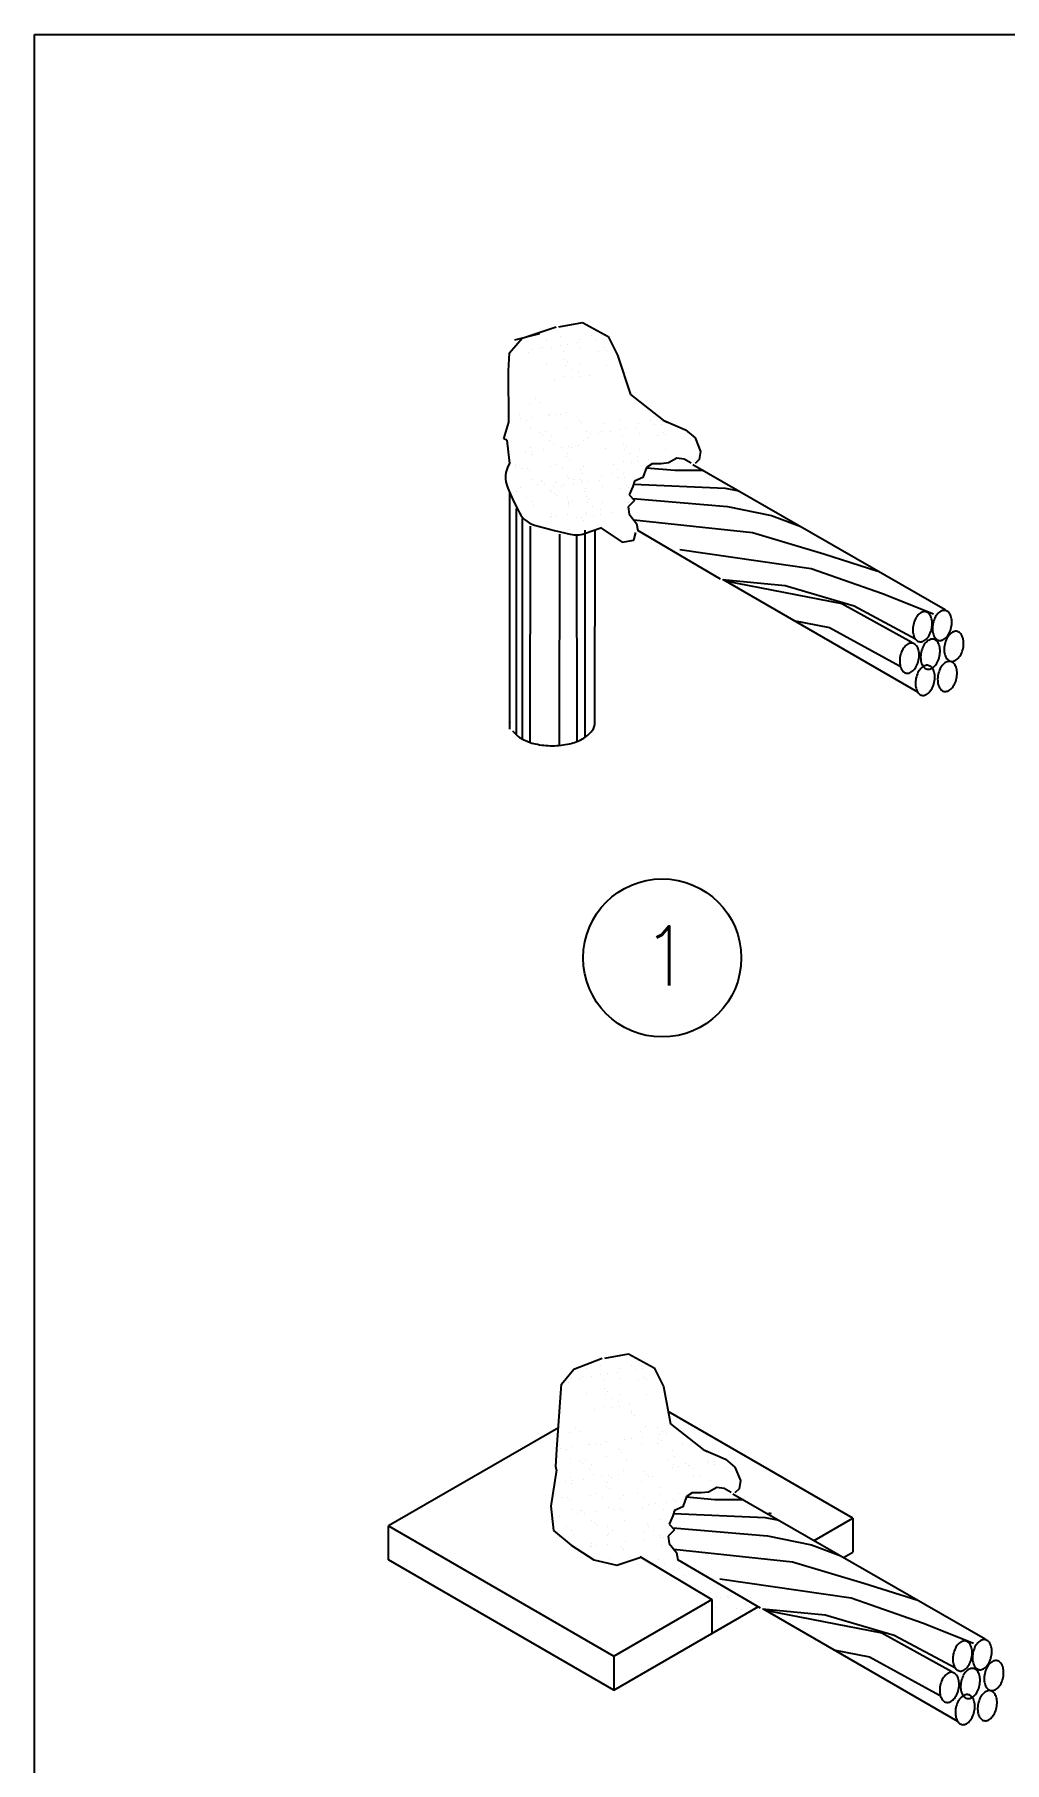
# Model space of a CAD drawing. Header units: millimetres. Extents: x 1852829 to 1882754, y -270850 to -231658.
# Drawn here: x 1858484 to 1858774, y -238065 to -237548 of the extents above; entities that cross this region are included whole.
import ezdxf
from ezdxf.enums import TextEntityAlignment as Align

# ---------------------------------------------------------------- set-up
doc = ezdxf.new("R2010")
doc.units = ezdxf.units.MM
doc.layers.add('DETAYLAR', color=7, linetype='Continuous')
doc.styles.add('ELEKTRIK', font='romanstw.shx', dxfattribs={"height": 0.2})

# ---------------------------------------------------------------- blocks, each defined once
blk = doc.blocks.new('TD1')
at = {"color": 4, "ltscale": 40}
for p, q in [((-581.55, 1796.3), (-564.52, 1801.93)), ((-563.17, 1801.93), (-551.38, 1804.07)), ((-551.38, 1804.07), (-538.58, 1797.09)), ((-587.75, 1788.97), (-581.55, 1796.3)), ((-585.16, 1795.38), (-572.6, 1798.58)), ((-538.58, 1797.09), (-533.92, 1787.79)), ((-588.31, 1779.96), (-587.75, 1788.97)), ((-533.92, 1787.79), (-527.5, 1768.2)), ((-588.05, 1754.35), (-588.31, 1779.96)), ((-527.5, 1768.2), (-511.21, 1755.41)), ((-590.6, 1746.15), (-588.05, 1754.35)), ((-511.21, 1755.41), (-509.25, 1754.34)), ((-511.21, 1755.41), (-500.06, 1750.57)), ((-500.06, 1750.57), (-495.37, 1746.55)), ((-589.15, 1745.52), (-590.6, 1746.15)), ((-589.15, 1745.52), (-587.86, 1733.75)), ((-495.37, 1746.55), (-492.69, 1739.86)), ((-492.69, 1739.86), (-493.36, 1735.85)), ((-519.49, 1731.9), (-521.32, 1726.87)), ((-516.74, 1733.73), (-519.49, 1731.9)), ((-512.16, 1733.73), (-516.74, 1733.73)), ((-508.5, 1734.18), (-512.16, 1733.73)), ((-504.39, 1736.47), (-508.5, 1734.18)), ((-500.69, 1735.92), (-504.39, 1736.47)), ((-497.31, 1733.97), (-500.69, 1735.92)), ((-370.76, 1660.91), (-496.37, 1733.09)), ((-493.36, 1735.85), (-495.37, 1733.84)), ((-588.63, 1721.61), (-585.73, 1715.12)), ((-526.35, 1722.3), (-528.18, 1718.18)), ((-525.43, 1725.04), (-526.35, 1722.3)), ((-521.32, 1726.87), (-525.43, 1725.04)), ((-587.6, 1601.44), (-587.65, 1719.41)), ((-585.73, 1715.12), (-583.47, 1710.65)), ((-525.43, 1715.44), (-528.64, 1712.24)), ((-528.18, 1718.18), (-525.43, 1715.44)), ((-528.64, 1712.24), (-528.18, 1708.58)), ((-528.18, 1708.58), (-524.52, 1704)), ((-575.33, 1703.14), (-565.29, 1700.4)), ((-565.29, 1700.4), (-557.53, 1698.58)), ((-550.38, 1698.9), (-542.22, 1701.74)), ((-545.25, 1604.82), (-545.12, 1700.65)), ((-542.22, 1701.74), (-542.2, 1701.78)), ((-542.22, 1701.74), (-531.64, 1694.59)), ((-525.77, 1695.57), (-524.79, 1699.48)), ((-524.52, 1704), (-523.81, 1700.38)), ((-482.68, 1676.28), (-523.81, 1700.38)), ((-531.64, 1694.59), (-525.77, 1695.57)), ((-384.38, 1619.88), (-481.23, 1675.8)), ((-561.96, 1275.28), (-555.76, 1282.61)), ((-555.76, 1282.61), (-541.67, 1288.24)), ((-540.31, 1288.24), (-528.53, 1290.38)), ((-528.53, 1290.38), (-515.73, 1283.4)), ((-515.73, 1283.4), (-511.07, 1274.1)), ((-562.53, 1266.27), (-561.96, 1275.28)), ((-511.07, 1274.1), (-507.58, 1255.49)), ((-564.22, 1242.61), (-562.53, 1266.27)), ((-416.78, 1208.46), (-508.72, 1261.54)), ((-563.44, 1253.52), (-648.13, 1204.62)), ((-507.58, 1255.49), (-491.29, 1242.7)), ((-564.78, 1234.16), (-564.22, 1242.61)), ((-491.29, 1242.7), (-489.33, 1241.63)), ((-491.29, 1242.7), (-480.14, 1237.85)), ((-564.31, 1232.55), (-567.15, 1214.44)), ((-564.31, 1232.55), (-564.78, 1234.16)), ((-480.14, 1237.85), (-475.45, 1233.84)), ((-475.45, 1233.84), (-472.77, 1227.15)), ((-484.47, 1223.76), (-488.59, 1221.47)), ((-480.77, 1223.21), (-484.47, 1223.76)), ((-477.39, 1221.26), (-480.77, 1223.21)), ((-473.44, 1223.14), (-475.45, 1221.13)), ((-472.77, 1227.15), (-473.44, 1223.14)), ((-567.15, 1214.44), (-565.81, 1202.4)), ((-501.4, 1214.15), (-505.52, 1212.33)), ((-499.57, 1219.18), (-501.4, 1214.15)), ((-496.82, 1221.01), (-499.57, 1219.18)), ((-492.25, 1221.01), (-496.82, 1221.01)), ((-488.59, 1221.47), (-492.25, 1221.01)), ((-350.84, 1148.19), (-476.45, 1220.38)), ((-506.43, 1209.58), (-508.26, 1205.47)), ((-508.26, 1205.47), (-505.52, 1202.72)), ((-505.52, 1212.33), (-506.43, 1209.58)), ((-458.72, 1211.15), (-457.45, 1210.73)), ((-436, 1197.36), (-416.78, 1208.46)), ((-416.78, 1208.46), (-416.78, 1191.53)), ((-648.13, 1187.69), (-648.13, 1204.62)), ((-648.08, 1204.59), (-535.78, 1139.76)), ((-565.81, 1202.4), (-557.11, 1195.04)), ((-505.52, 1202.72), (-508.72, 1199.52)), ((-508.72, 1199.52), (-508.26, 1195.86)), ((-557.11, 1195.04), (-545.73, 1187.69)), ((-534.35, 1185.01), (-522.31, 1189.02)), ((-522.82, 1189.4), (-487.01, 1167.92)), ((-522.31, 1189.02), (-522.28, 1189.07)), ((-508.26, 1195.86), (-504.6, 1191.29)), ((-504.6, 1191.29), (-503.89, 1187.67)), ((-421.34, 1188.9), (-416.78, 1191.53)), ((-535.78, 1122.82), (-648.08, 1187.66)), ((-545.73, 1187.69), (-534.35, 1185.01)), ((-462.76, 1163.56), (-503.89, 1187.67)), ((-535.78, 1139.76), (-487.01, 1167.92)), ((-487.01, 1167.92), (-487.01, 1150.99)), ((-487.01, 1150.99), (-463.68, 1164.45)), ((-364.47, 1107.17), (-461.31, 1163.08)), ((-535.78, 1122.82), (-487.01, 1150.99)), ((-535.78, 1139.76), (-535.78, 1122.82))]:
    blk.add_line(p, q, dxfattribs=at)
at = {"color": 0, "ltscale": 40}
for p, q in [((-544.66, 1799.13), (-544.66, 1799.13)), ((-576.76, 1790.84), (-576.76, 1790.84)), ((-572.81, 1790.94), (-572.81, 1790.94)), ((-571.43, 1791.54), (-571.43, 1791.54)), ((-569.56, 1795.75), (-569.56, 1795.75)), ((-566.71, 1791.61), (-566.71, 1791.61)), ((-562.51, 1792.71), (-562.51, 1792.71)), ((-562.33, 1797.33), (-562.33, 1797.33)), ((-559.1, 1793.16), (-559.1, 1793.16)), ((-553.76, 1793.87), (-553.76, 1793.87)), ((-552.77, 1795.67), (-552.77, 1795.67)), ((-552.37, 1790.98), (-552.37, 1790.98)), ((-546.99, 1797.37), (-546.99, 1797.37)), ((-544.85, 1795.04), (-544.85, 1795.04)), ((-541.9, 1797.37), (-541.9, 1797.37)), ((-541.43, 1795.49), (-541.43, 1795.49)), ((-540.45, 1791.39), (-540.45, 1791.39)), ((-578.41, 1788.96), (-578.41, 1788.96)), ((-569.14, 1783.1), (-569.14, 1783.1)), ((-560.68, 1789.6), (-560.68, 1789.6)), ((-560.18, 1785.63), (-560.18, 1785.63)), ((-559.8, 1782.66), (-559.8, 1782.66)), ((-558.97, 1784.52), (-558.97, 1784.52)), ((-552.36, 1783.02), (-552.36, 1783.02)), ((-543.5, 1789.82), (-543.5, 1789.82)), ((-539.36, 1782.7), (-539.36, 1782.7)), ((-539.25, 1790.28), (-539.25, 1790.28)), ((-565.38, 1775.34), (-565.38, 1775.34)), ((-560.27, 1776.95), (-560.27, 1776.95)), ((-557.03, 1780.9), (-557.03, 1780.9)), ((-556.46, 1776.52), (-556.46, 1776.52)), ((-553.26, 1779.29), (-553.26, 1779.29)), ((-553.05, 1776.97), (-553.05, 1776.97)), ((-547.71, 1777.67), (-547.71, 1777.67)), ((-574.94, 1766.19), (-574.94, 1766.19)), ((-582.64, 1758.04), (-582.64, 1758.04)), ((-582.33, 1756.12), (-582.33, 1756.12)), ((-577.58, 1763.67), (-577.58, 1763.67)), ((-576.99, 1756.82), (-576.99, 1756.82)), ((-572.17, 1764.43), (-572.17, 1764.43)), ((-568.32, 1757.81), (-568.32, 1757.81)), ((-568.08, 1758), (-568.08, 1758)), ((-564.66, 1758.45), (-564.66, 1758.45)), ((-562.21, 1758.08), (-562.21, 1758.08)), ((-559.33, 1759.15), (-559.33, 1759.15)), ((-515.34, 1757.12), (-515.34, 1757.12)), ((-579.27, 1755.44), (-579.27, 1755.44)), ((-577.17, 1751.02), (-577.17, 1751.02)), ((-572.74, 1749.46), (-572.74, 1749.46)), ((-571.53, 1748.35), (-571.53, 1748.35)), ((-569.64, 1749.76), (-569.64, 1749.76)), ((-566.87, 1747.99), (-566.87, 1747.99)), ((-559.44, 1751.66), (-559.44, 1751.66)), ((-553.01, 1755.22), (-553.01, 1755.22)), ((-551.8, 1754.11), (-551.8, 1754.11)), ((-549.2, 1749.79), (-549.2, 1749.79)), ((-547.44, 1748.83), (-547.44, 1748.83)), ((-543.48, 1748.94), (-543.48, 1748.94)), ((-542.1, 1749.53), (-542.1, 1749.53)), ((-540.23, 1753.74), (-540.23, 1753.74)), ((-537.39, 1749.6), (-537.39, 1749.6)), ((-533.19, 1750.71), (-533.19, 1750.71)), ((-533.01, 1755.32), (-533.01, 1755.32)), ((-531.35, 1747.59), (-531.35, 1747.59)), ((-529.77, 1751.16), (-529.77, 1751.16)), ((-524.44, 1751.86), (-524.44, 1751.86)), ((-523.44, 1753.66), (-523.44, 1753.66)), ((-523.04, 1748.97), (-523.04, 1748.97)), ((-517.66, 1755.36), (-517.66, 1755.36)), ((-515.52, 1753.03), (-515.52, 1753.03)), ((-514.18, 1747.81), (-514.18, 1747.81)), ((-512.57, 1755.36), (-512.57, 1755.36)), ((-512.11, 1753.48), (-512.11, 1753.48)), ((-511.13, 1749.38), (-511.13, 1749.38)), ((-509.92, 1748.27), (-509.92, 1748.27)), ((-579.69, 1739.48), (-579.69, 1739.48)), ((-577.34, 1741.61), (-577.34, 1741.61)), ((-576.28, 1739.93), (-576.28, 1739.93)), ((-570.94, 1740.63), (-570.94, 1740.63)), ((-567.9, 1745.17), (-567.9, 1745.17)), ((-565.82, 1743.12), (-565.82, 1743.12)), ((-562.03, 1741.8), (-562.03, 1741.8)), ((-559.03, 1739.02), (-559.03, 1739.02)), ((-558.61, 1742.25), (-558.61, 1742.25)), ((-556.91, 1741.65), (-556.91, 1741.65)), ((-553.28, 1742.96), (-553.28, 1742.96)), ((-551.11, 1745.09), (-551.11, 1745.09)), ((-549.08, 1746.95), (-549.08, 1746.95)), ((-539.82, 1741.1), (-539.82, 1741.1)), ((-530.85, 1743.62), (-530.85, 1743.62)), ((-530.47, 1740.65), (-530.47, 1740.65)), ((-529.65, 1742.51), (-529.65, 1742.51)), ((-527.71, 1738.89), (-527.71, 1738.89)), ((-523.03, 1741.02), (-523.03, 1741.02)), ((-510.04, 1740.69), (-510.04, 1740.69)), ((-584.77, 1733.29), (-584.77, 1733.29)), ((-584.67, 1732.31), (-584.67, 1732.31)), ((-582.01, 1731.52), (-582.01, 1731.52)), ((-579.01, 1731.37), (-579.01, 1731.37)), ((-577.8, 1730.26), (-577.8, 1730.26)), ((-576.75, 1738.38), (-576.75, 1738.38)), ((-567.49, 1732.53), (-567.49, 1732.53)), ((-564.34, 1733.32), (-564.34, 1733.32)), ((-561.57, 1731.56), (-561.57, 1731.56)), ((-559.29, 1737.13), (-559.29, 1737.13)), ((-558.08, 1736.02), (-558.08, 1736.02)), ((-552.37, 1730.79), (-552.37, 1730.79)), ((-550.7, 1732.44), (-550.7, 1732.44)), ((-536.05, 1733.34), (-536.05, 1733.34)), ((-533.91, 1730.74), (-533.91, 1730.74)), ((-530.94, 1734.94), (-530.94, 1734.94)), ((-527.14, 1734.51), (-527.14, 1734.51)), ((-523.94, 1737.28), (-523.94, 1737.28)), ((-523.72, 1734.96), (-523.72, 1734.96)), ((-518.38, 1735.66), (-518.38, 1735.66)), ((-582.55, 1722.11), (-582.55, 1722.11)), ((-576.34, 1725.73), (-576.34, 1725.73)), ((-573.64, 1723.28), (-573.64, 1723.28)), ((-572.09, 1725.03), (-572.09, 1725.03)), ((-572.04, 1725.18), (-572.04, 1725.18)), ((-570.23, 1723.73), (-570.23, 1723.73)), ((-566.01, 1722.45), (-566.01, 1722.45)), ((-564.89, 1724.44), (-564.89, 1724.44)), ((-562.05, 1722.56), (-562.05, 1722.56)), ((-560.67, 1723.16), (-560.67, 1723.16)), ((-558.8, 1727.36), (-558.8, 1727.36)), ((-558.62, 1726.37), (-558.62, 1726.37)), ((-555.98, 1725.61), (-555.98, 1725.61)), ((-555.96, 1723.23), (-555.96, 1723.23)), ((-552.56, 1726.06), (-552.56, 1726.06)), ((-551.76, 1724.33), (-551.76, 1724.33)), ((-551.61, 1725.21), (-551.61, 1725.21)), ((-551.58, 1728.94), (-551.58, 1728.94)), ((-548.34, 1724.78), (-548.34, 1724.78)), ((-543.01, 1725.48), (-543.01, 1725.48)), ((-542.02, 1727.28), (-542.02, 1727.28)), ((-541.62, 1722.6), (-541.62, 1722.6)), ((-536.23, 1728.99), (-536.23, 1728.99)), ((-534.1, 1726.65), (-534.1, 1726.65)), ((-531.14, 1728.98), (-531.14, 1728.98)), ((-530.68, 1727.1), (-530.68, 1727.1)), ((-529.7, 1723), (-529.7, 1723)), ((-528.49, 1721.89), (-528.49, 1721.89)), ((-584.25, 1719.66), (-584.25, 1719.66)), ((-579.47, 1716.85), (-579.47, 1716.85)), ((-576.71, 1715.09), (-576.71, 1715.09)), ((-575.93, 1713.09), (-575.93, 1713.09)), ((-567.65, 1720.57), (-567.65, 1720.57)), ((-567.08, 1719.88), (-567.08, 1719.88)), ((-565.56, 1719.05), (-565.56, 1719.05)), ((-564.35, 1717.94), (-564.35, 1717.94)), ((-559.04, 1716.89), (-559.04, 1716.89)), ((-558.39, 1714.72), (-558.39, 1714.72)), ((-558.2, 1713.73), (-558.2, 1713.73)), ((-556.27, 1715.13), (-556.27, 1715.13)), ((-550.29, 1719.8), (-550.29, 1719.8)), ((-549.93, 1721.21), (-549.93, 1721.21)), ((-549.43, 1717.24), (-549.43, 1717.24)), ((-549.05, 1714.27), (-549.05, 1714.27)), ((-548.22, 1716.13), (-548.22, 1716.13)), ((-541.6, 1714.64), (-541.6, 1714.64)), ((-532.75, 1721.43), (-532.75, 1721.43)), ((-528.61, 1714.31), (-528.61, 1714.31)), ((-567.59, 1707.09), (-567.59, 1707.09)), ((-566.74, 1708.74), (-566.74, 1708.74)), ((-566.66, 1707.24), (-566.66, 1707.24)), ((-564.17, 1707.54), (-564.17, 1707.54)), ((-558.84, 1708.24), (-558.84, 1708.24)), ((-558.64, 1712.71), (-558.64, 1712.71)), ((-554.62, 1706.96), (-554.62, 1706.96)), ((-552.11, 1706.72), (-552.11, 1706.72)), ((-550.9, 1705.61), (-550.9, 1705.61)), ((-549.93, 1709.41), (-549.93, 1709.41)), ((-549.52, 1708.57), (-549.52, 1708.57)), ((-546.28, 1712.51), (-546.28, 1712.51)), ((-545.71, 1708.13), (-545.71, 1708.13)), ((-542.51, 1710.9), (-542.51, 1710.9)), ((-542.29, 1708.58), (-542.29, 1708.58)), ((-536.96, 1709.29), (-536.96, 1709.29)), ((-557.79, 1701.08), (-557.79, 1701.08)), ((-549.64, 1283.04), (-549.64, 1283.04)), ((-542.41, 1284.62), (-542.41, 1284.62)), ((-532.85, 1282.96), (-532.85, 1282.96)), ((-527.07, 1284.66), (-527.07, 1284.66)), ((-524.75, 1286.42), (-524.75, 1286.42)), ((-521.98, 1284.65), (-521.98, 1284.65)), ((-521.52, 1282.77), (-521.52, 1282.77)), ((-558.49, 1276.24), (-558.49, 1276.24)), ((-556.84, 1278.12), (-556.84, 1278.12)), ((-552.89, 1278.23), (-552.89, 1278.23)), ((-551.51, 1278.83), (-551.51, 1278.83)), ((-546.8, 1278.9), (-546.8, 1278.9)), ((-542.6, 1280), (-542.6, 1280)), ((-540.76, 1276.88), (-540.76, 1276.88)), ((-539.18, 1280.45), (-539.18, 1280.45)), ((-533.84, 1281.15), (-533.84, 1281.15)), ((-532.45, 1278.27), (-532.45, 1278.27)), ((-524.93, 1282.33), (-524.93, 1282.33)), ((-523.59, 1277.1), (-523.59, 1277.1)), ((-520.54, 1278.67), (-520.54, 1278.67)), ((-519.33, 1277.56), (-519.33, 1277.56)), ((-549.22, 1270.39), (-549.22, 1270.39)), ((-540.26, 1272.91), (-540.26, 1272.91)), ((-539.88, 1269.95), (-539.88, 1269.95)), ((-539.05, 1271.8), (-539.05, 1271.8)), ((-537.11, 1268.18), (-537.11, 1268.18)), ((-533.35, 1266.57), (-533.35, 1266.57)), ((-532.44, 1270.31), (-532.44, 1270.31)), ((-519.45, 1269.98), (-519.45, 1269.98)), ((-545.46, 1262.63), (-545.46, 1262.63)), ((-545.46, 1262.63), (-545.46, 1262.63)), ((-540.35, 1264.24), (-540.35, 1264.24)), ((-536.55, 1263.8), (-536.55, 1263.8)), ((-536.55, 1263.8), (-536.55, 1263.8)), ((-533.13, 1264.25), (-533.13, 1264.25)), ((-533.13, 1264.25), (-533.13, 1264.25)), ((-527.79, 1264.96), (-527.79, 1264.96)), ((-527.79, 1264.96), (-527.79, 1264.96)), ((-527.15, 1261.84), (-527.15, 1261.84)), ((-526.81, 1260.59), (-526.81, 1260.59)), ((-525.6, 1259.48), (-525.6, 1259.48)), ((-557.66, 1250.95), (-557.66, 1250.95)), ((-555.02, 1253.47), (-555.02, 1253.47)), ((-552.25, 1251.71), (-552.25, 1251.71)), ((-527.08, 1248.06), (-527.08, 1248.06)), ((-522.76, 1251.81), (-522.76, 1251.81)), ((-521.74, 1248.76), (-521.74, 1248.76)), ((-519.89, 1254.25), (-519.89, 1254.25)), ((-514.15, 1253.55), (-514.15, 1253.55)), ((-513.36, 1248.26), (-513.36, 1248.26)), ((-512.83, 1249.94), (-512.83, 1249.94)), ((-511.38, 1251.79), (-511.38, 1251.79)), ((-509.41, 1250.39), (-509.41, 1250.39)), ((-562.72, 1245.33), (-562.72, 1245.33)), ((-562.41, 1243.41), (-562.41, 1243.41)), ((-559.35, 1242.73), (-559.35, 1242.73)), ((-557.07, 1244.11), (-557.07, 1244.11)), ((-548.4, 1245.1), (-548.4, 1245.1)), ((-548.16, 1245.28), (-548.16, 1245.28)), ((-544.74, 1245.73), (-544.74, 1245.73)), ((-542.29, 1245.37), (-542.29, 1245.37)), ((-539.41, 1246.44), (-539.41, 1246.44)), ((-533.09, 1242.5), (-533.09, 1242.5)), ((-531.88, 1241.39), (-531.88, 1241.39)), ((-530.49, 1247.61), (-530.49, 1247.61)), ((-521.85, 1245.4), (-521.85, 1245.4)), ((-513.89, 1245.66), (-513.89, 1245.66)), ((-512.15, 1247.15), (-512.15, 1247.15)), ((-506.44, 1241.92), (-506.44, 1241.92)), ((-501.42, 1245.44), (-501.42, 1245.44)), ((-557.25, 1238.31), (-557.25, 1238.31)), ((-552.82, 1236.74), (-552.82, 1236.74)), ((-551.61, 1235.63), (-551.61, 1235.63)), ((-549.72, 1237.04), (-549.72, 1237.04)), ((-547.98, 1232.46), (-547.98, 1232.46)), ((-546.95, 1235.28), (-546.95, 1235.28)), ((-539.52, 1238.95), (-539.52, 1238.95)), ((-531.2, 1232.38), (-531.2, 1232.38)), ((-529.28, 1237.08), (-529.28, 1237.08)), ((-521.03, 1231.86), (-521.03, 1231.86)), ((-508.84, 1237.12), (-508.84, 1237.12)), ((-506.78, 1233.74), (-506.78, 1233.74)), ((-506.08, 1235.35), (-506.08, 1235.35)), ((-505.56, 1239.09), (-505.56, 1239.09)), ((-503.36, 1234.19), (-503.36, 1234.19)), ((-499.91, 1235.94), (-499.91, 1235.94)), ((-498.7, 1234.83), (-498.7, 1234.83)), ((-498.03, 1234.89), (-498.03, 1234.89)), ((-496.29, 1233.23), (-496.29, 1233.23)), ((-489.11, 1236.07), (-489.11, 1236.07)), ((-488.41, 1237.15), (-488.41, 1237.15)), ((-485.7, 1236.52), (-485.7, 1236.52)), ((-485.64, 1235.39), (-485.64, 1235.39)), ((-479.51, 1233.15), (-479.51, 1233.15)), ((-559.77, 1226.76), (-559.77, 1226.76)), ((-557.42, 1228.89), (-557.42, 1228.89)), ((-556.83, 1225.67), (-556.83, 1225.67)), ((-556.36, 1227.21), (-556.36, 1227.21)), ((-551.02, 1227.92), (-551.02, 1227.92)), ((-545.9, 1230.4), (-545.9, 1230.4)), ((-542.11, 1229.09), (-542.11, 1229.09)), ((-539.37, 1224.42), (-539.37, 1224.42)), ((-539.11, 1226.3), (-539.11, 1226.3)), ((-538.69, 1229.54), (-538.69, 1229.54)), ((-538.16, 1223.31), (-538.16, 1223.31)), ((-536.99, 1228.93), (-536.99, 1228.93)), ((-533.36, 1230.24), (-533.36, 1230.24)), ((-521.93, 1226.52), (-521.93, 1226.52)), ((-519.64, 1230.18), (-519.64, 1230.18)), ((-518.43, 1229.07), (-518.43, 1229.07)), ((-516.55, 1228.97), (-516.55, 1228.97)), ((-512.72, 1223.84), (-512.72, 1223.84)), ((-496.12, 1229.01), (-496.12, 1229.01)), ((-492.99, 1229.6), (-492.99, 1229.6)), ((-487.42, 1227.08), (-487.42, 1227.08)), ((-564.85, 1220.57), (-564.85, 1220.57)), ((-564.75, 1219.59), (-564.75, 1219.59)), ((-562.09, 1218.81), (-562.09, 1218.81)), ((-559.1, 1218.66), (-559.1, 1218.66)), ((-557.89, 1217.55), (-557.89, 1217.55)), ((-547.57, 1219.81), (-547.57, 1219.81)), ((-544.42, 1220.61), (-544.42, 1220.61)), ((-541.65, 1218.85), (-541.65, 1218.85)), ((-538.7, 1213.66), (-538.7, 1213.66)), ((-532.45, 1218.08), (-532.45, 1218.08)), ((-530.78, 1219.73), (-530.78, 1219.73)), ((-523.98, 1220.65), (-523.98, 1220.65)), ((-521.52, 1213.88), (-521.52, 1213.88)), ((-521.21, 1218.88), (-521.21, 1218.88)), ((-518.39, 1215.22), (-518.39, 1215.22)), ((-514.98, 1215.67), (-514.98, 1215.67)), ((-513.06, 1220.37), (-513.06, 1220.37)), ((-509.64, 1216.37), (-509.64, 1216.37)), ((-506.19, 1217.85), (-506.19, 1217.85)), ((-504.98, 1216.74), (-504.98, 1216.74)), ((-503.54, 1220.68), (-503.54, 1220.68)), ((-564.34, 1206.95), (-564.34, 1206.95)), ((-562.64, 1209.4), (-562.64, 1209.4)), ((-556.42, 1213.02), (-556.42, 1213.02)), ((-553.72, 1210.57), (-553.72, 1210.57)), ((-552.18, 1212.32), (-552.18, 1212.32)), ((-552.12, 1212.46), (-552.12, 1212.46)), ((-550.31, 1211.02), (-550.31, 1211.02)), ((-547.16, 1207.17), (-547.16, 1207.17)), ((-545.64, 1206.33), (-545.64, 1206.33)), ((-544.97, 1211.72), (-544.97, 1211.72)), ((-544.43, 1205.22), (-544.43, 1205.22)), ((-536.06, 1212.89), (-536.06, 1212.89)), ((-532.64, 1213.34), (-532.64, 1213.34)), ((-531.69, 1212.5), (-531.69, 1212.5)), ((-530.37, 1207.09), (-530.37, 1207.09)), ((-519, 1205.75), (-519, 1205.75)), ((-512.65, 1207.73), (-512.65, 1207.73)), ((-511.25, 1212.54), (-511.25, 1212.54)), ((-559.55, 1204.14), (-559.55, 1204.14)), ((-556.79, 1202.38), (-556.79, 1202.38)), ((-556.01, 1200.38), (-556.01, 1200.38)), ((-539.12, 1204.18), (-539.12, 1204.18)), ((-538.73, 1199.99), (-538.73, 1199.99)), ((-538.28, 1201.01), (-538.28, 1201.01)), ((-536.35, 1202.41), (-536.35, 1202.41)), ((-530.01, 1196.7), (-530.01, 1196.7)), ((-521.26, 1197.85), (-521.26, 1197.85)), ((-521.11, 1201.23), (-521.11, 1201.23)), ((-518.68, 1204.21), (-518.68, 1204.21)), ((-515.91, 1202.45), (-515.91, 1202.45)), ((-512.47, 1199.77), (-512.47, 1199.77)), ((-512.34, 1199.03), (-512.34, 1199.03)), ((-511.26, 1198.66), (-511.26, 1198.66)), ((-547.67, 1194.37), (-547.67, 1194.37)), ((-546.82, 1196.03), (-546.82, 1196.03)), ((-546.74, 1194.52), (-546.74, 1194.52)), ((-544.26, 1194.82), (-544.26, 1194.82)), ((-538.92, 1195.53), (-538.92, 1195.53)), ((-537.87, 1188.37), (-537.87, 1188.37)), ((-532.19, 1194.01), (-532.19, 1194.01)), ((-530.98, 1192.9), (-530.98, 1192.9)), ((-512.23, 1195.08), (-512.23, 1195.08)), ((-513.38, 1187.78), (-513.38, 1187.78)), ((-510.61, 1186.02), (-510.61, 1186.02)), ((-506.29, 1182.83), (-506.29, 1182.83)), ((-502.88, 1183.28), (-502.88, 1183.28)), ((-500.65, 1179.67), (-500.65, 1179.67)), ((-487.64, 1171.38), (-487.64, 1171.38)), ((-485.56, 1175.12), (-485.56, 1175.12)), ((-484.36, 1174.01), (-484.36, 1174.01)), ((-485.35, 1163.86), (-485.35, 1163.86)), ((-484.88, 1169.62), (-484.88, 1169.62)), ((-482.58, 1168.96), (-482.58, 1168.96)), ((-479.16, 1169.41), (-479.16, 1169.41)), ((-478.65, 1168.78), (-478.65, 1168.78)), ((-477.44, 1169.93), (-477.44, 1169.93)), ((-474.91, 1163.27), (-474.91, 1163.27)), ((-472.11, 1162.79), (-472.11, 1162.79)), ((-468.18, 1164.08), (-468.18, 1164.08)), ((-482.34, 1154.95), (-482.34, 1154.95))]:
    blk.add_line(p, q, dxfattribs=at)
at = {"color": 2, "ltscale": 40}
for p, q in [((-519.55, 1731.73), (-505.41, 1730.5)), ((-505.41, 1730.5), (-491.35, 1730.5)), ((-491.35, 1730.5), (-491.12, 1730.4)), ((-525.94, 1723.53), (-480.28, 1721.46)), ((-480.28, 1721.46), (-473.5, 1720.23)), ((-526.38, 1716.38), (-479.16, 1712.45)), ((-584.31, 1598.64), (-584.22, 1711.4)), ((-581.39, 1596.57), (-581.29, 1706.51)), ((-525.89, 1705.71), (-466.76, 1699.49)), ((-479.16, 1712.45), (-457.18, 1707.94)), ((-457.18, 1707.94), (-442.64, 1702.41)), ((-577.48, 1594.87), (-577.38, 1702.61)), ((-562.83, 1593.4), (-562.72, 1698.7)), ((-554.03, 1595.41), (-554.28, 1698.7)), ((-550.12, 1597.45), (-550.01, 1700.65)), ((-466.76, 1699.49), (-431.25, 1688.79)), ((-502.87, 1691.04), (-437.45, 1681.47)), ((-431.25, 1688.79), (-404.28, 1680.26)), ((-437.45, 1681.47), (-401.94, 1669.08)), ((-481.59, 1676.01), (-450.41, 1673.02)), ((-480.38, 1675.31), (-422.23, 1664.01)), ((-450.41, 1673.02), (-416.03, 1662.88)), ((-422.23, 1664.01), (-387.28, 1644.86)), ((-416.03, 1662.88), (-385.59, 1646.55)), ((-401.94, 1669.08), (-376.57, 1658.94)), ((-446.35, 1655.66), (-428.43, 1652.18)), ((-428.43, 1652.18), (-393.48, 1633.03)), ((-499.63, 1219.01), (-485.49, 1217.79)), ((-485.49, 1217.79), (-471.44, 1217.79)), ((-471.44, 1217.79), (-471.2, 1217.69)), ((-506.02, 1210.82), (-460.37, 1208.75)), ((-460.37, 1208.75), (-453.59, 1207.51)), ((-506.46, 1203.67), (-459.24, 1199.73)), ((-459.24, 1199.73), (-437.26, 1195.23)), ((-505.97, 1193), (-446.84, 1186.78)), ((-437.26, 1195.23), (-422.72, 1189.69)), ((-446.84, 1186.78), (-411.33, 1176.08)), ((-482.95, 1178.32), (-417.53, 1168.75)), ((-411.33, 1176.08), (-384.36, 1167.55)), ((-461.67, 1163.29), (-430.49, 1160.31)), ((-460.46, 1162.59), (-402.31, 1151.29)), ((-417.53, 1168.75), (-382.02, 1156.36)), ((-430.49, 1160.31), (-396.11, 1150.17)), ((-382.02, 1156.36), (-356.66, 1146.22)), ((-402.31, 1151.29), (-367.37, 1132.14)), ((-396.11, 1150.17), (-365.67, 1133.83)), ((-426.43, 1142.95), (-408.51, 1139.46)), ((-408.51, 1139.46), (-373.57, 1120.31))]:
    blk.add_line(p, q, dxfattribs=at)
at = {"color": 4, "ltscale": 4}
blk.add_lwpolyline([(-824.4, 1947.5), (824.4, 1947.5), (824.4, 0), (-824.4, 0)], close=True, dxfattribs=at)
at = {"color": 2, "ltscale": 40}
blk.add_circle((-511.72, 1487.54), 39.38, dxfattribs=at)
at = {"color": 4, "ltscale": 40}
for centre, radius, start, end in [((-576.64, 1726.95), 13.13, 148.78528, 204.02258), ((-571.78, 1715.17), 12.54, 201.13893, 253.52912), ((-554.53, 1711.35), 13.13, 256.76811, 288.42333), ((-374.51, 1650.92), 12.36, 167.91312, 182.17153), ((-374.51, 1650.92), 12.36, 153.65471, 167.91312), ((-378.02, 1652.65), 8.44, 136.38361, 153.65471), ((-380.05, 1654.59), 5.64, 111.93855, 136.38361), ((-381.05, 1657.08), 2.95, 77.91312, 111.93855), ((-381.05, 1657.08), 2.95, 43.88769, 77.91312), ((-382.99, 1655.22), 5.64, 19.44262, 43.88769), ((-385.64, 1654.29), 8.44, 2.17153, 19.44262), ((-389.55, 1654.14), 12.36, 347.91312, 2.17153), ((-364.73, 1651.57), 12.36, 167.91312, 182.17153), ((-364.73, 1651.57), 12.36, 153.65471, 167.91312), ((-368.24, 1653.31), 8.44, 136.38361, 153.65471), ((-370.27, 1655.24), 5.64, 111.93855, 136.38361), ((-371.27, 1657.73), 2.95, 77.91312, 111.93855), ((-371.27, 1657.73), 2.95, 43.88769, 77.91312), ((-373.21, 1655.87), 5.64, 19.44262, 43.88769), ((-375.86, 1654.94), 8.44, 2.17153, 19.44262), ((-379.77, 1654.79), 12.36, 347.91312, 2.17153), ((-386.57, 1638.95), 5.64, 111.93855, 136.38361), ((-387.58, 1641.44), 2.95, 77.91312, 111.93855), ((-387.58, 1641.44), 2.95, 43.88769, 77.91312), ((-378.42, 1650.77), 8.44, 182.17153, 199.44262), ((-381.07, 1649.83), 5.64, 199.44262, 223.88769), ((-383.01, 1647.97), 2.95, 223.88769, 257.91312), ((-383.01, 1647.97), 2.95, 257.91312, 291.93855), ((-384.01, 1650.46), 5.64, 291.93855, 316.38361), ((-374.1, 1638.97), 8.44, 136.38361, 153.65471), ((-376.14, 1640.91), 5.64, 111.93855, 136.38361), ((-386.04, 1652.4), 8.44, 316.38361, 333.65471), ((-389.55, 1654.14), 12.36, 333.65471, 347.91312), ((-377.14, 1643.4), 2.95, 77.91312, 111.93855), ((-368.64, 1651.42), 8.44, 182.17153, 199.44262), ((-371.29, 1650.48), 5.64, 199.44262, 223.88769), ((-377.14, 1643.4), 2.95, 43.88769, 77.91312), ((-373.22, 1648.62), 2.95, 223.88769, 257.91312), ((-379.08, 1641.54), 5.64, 19.44262, 43.88769), ((-373.22, 1648.62), 2.95, 257.91312, 291.93855), ((-374.23, 1651.11), 5.64, 291.93855, 316.38361), ((-358.86, 1641.14), 12.36, 153.65471, 167.91312), ((-376.26, 1653.05), 8.44, 316.38361, 333.65471), ((-362.37, 1642.88), 8.44, 136.38361, 153.65471), ((-379.77, 1654.79), 12.36, 333.65471, 347.91312), ((-364.4, 1644.82), 5.64, 111.93855, 136.38361), ((-365.4, 1647.31), 2.95, 77.91312, 111.93855), ((-365.4, 1647.31), 2.95, 43.88769, 77.91312), ((-367.34, 1645.45), 5.64, 19.44262, 43.88769), ((-369.99, 1644.51), 8.44, 2.17153, 19.44262), ((-373.9, 1644.36), 12.36, 347.91312, 2.17153), ((-381.03, 1635.28), 12.36, 167.91312, 182.17153), ((-381.03, 1635.28), 12.36, 153.65471, 167.91312), ((-384.54, 1637.01), 8.44, 136.38361, 153.65471), ((-389.51, 1639.58), 5.64, 19.44262, 43.88769), ((-396.07, 1638.5), 12.36, 333.65471, 347.91312), ((-392.16, 1638.65), 8.44, 2.17153, 19.44262), ((-396.07, 1638.5), 12.36, 347.91312, 2.17153), ((-370.6, 1637.23), 12.36, 167.91312, 182.17153), ((-374.51, 1637.08), 8.44, 182.17153, 199.44262), ((-370.6, 1637.23), 12.36, 153.65471, 167.91312), ((-385.64, 1640.45), 12.36, 333.65471, 347.91312), ((-381.73, 1640.6), 8.44, 2.17153, 19.44262), ((-385.64, 1640.45), 12.36, 347.91312, 2.17153), ((-358.86, 1641.14), 12.36, 167.91312, 182.17153), ((-362.77, 1640.99), 8.44, 182.17153, 199.44262), ((-365.42, 1640.06), 5.64, 199.44262, 223.88769), ((-367.35, 1638.2), 2.95, 223.88769, 257.91312), ((-367.35, 1638.2), 2.95, 257.91312, 291.93855), ((-368.36, 1640.69), 5.64, 291.93855, 316.38361), ((-370.39, 1642.63), 8.44, 316.38361, 333.65471), ((-373.9, 1644.36), 12.36, 333.65471, 347.91312), ((-384.94, 1635.13), 8.44, 182.17153, 199.44262), ((-387.59, 1634.19), 5.64, 199.44262, 223.88769), ((-389.53, 1632.33), 2.95, 223.88769, 257.91312), ((-389.53, 1632.33), 2.95, 257.91312, 291.93855), ((-390.53, 1634.82), 5.64, 291.93855, 316.38361), ((-392.56, 1636.76), 8.44, 316.38361, 333.65471), ((-373.2, 1624.2), 12.36, 167.91312, 182.17153), ((-373.2, 1624.2), 12.36, 153.65471, 167.91312), ((-376.71, 1625.94), 8.44, 136.38361, 153.65471), ((-378.75, 1627.87), 5.64, 111.93855, 136.38361), ((-377.16, 1636.15), 5.64, 199.44262, 223.88769), ((-379.09, 1634.29), 2.95, 223.88769, 257.91312), ((-379.75, 1630.36), 2.95, 77.91312, 111.93855), ((-379.09, 1634.29), 2.95, 257.91312, 291.93855), ((-379.75, 1630.36), 2.95, 43.88769, 77.91312), ((-380.1, 1636.78), 5.64, 291.93855, 316.38361), ((-381.69, 1628.5), 5.64, 19.44262, 43.88769), ((-384.33, 1627.57), 8.44, 2.17153, 19.44262), ((-388.25, 1627.42), 12.36, 347.91312, 2.17153), ((-382.13, 1638.72), 8.44, 316.38361, 333.65471), ((-362.12, 1626.15), 12.36, 167.91312, 182.17153), ((-362.12, 1626.15), 12.36, 153.65471, 167.91312), ((-365.63, 1627.89), 8.44, 136.38361, 153.65471), ((-367.66, 1629.83), 5.64, 111.93855, 136.38361), ((-368.66, 1632.32), 2.95, 77.91312, 111.93855), ((-368.66, 1632.32), 2.95, 43.88769, 77.91312), ((-370.6, 1630.46), 5.64, 19.44262, 43.88769), ((-377.16, 1629.37), 12.36, 333.65471, 347.91312), ((-373.25, 1629.52), 8.44, 2.17153, 19.44262), ((-377.16, 1629.37), 12.36, 347.91312, 2.17153), ((-377.12, 1624.05), 8.44, 182.17153, 199.44262), ((-379.77, 1623.11), 5.64, 199.44262, 223.88769), ((-381.7, 1621.25), 2.95, 223.88769, 257.91312), ((-381.7, 1621.25), 2.95, 257.91312, 291.93855), ((-382.7, 1623.74), 5.64, 291.93855, 316.38361), ((-384.74, 1625.68), 8.44, 316.38361, 333.65471), ((-388.25, 1627.42), 12.36, 333.65471, 347.91312), ((-366.03, 1626), 8.44, 182.17153, 199.44262), ((-368.68, 1625.07), 5.64, 199.44262, 223.88769), ((-370.62, 1623.21), 2.95, 223.88769, 257.91312), ((-370.62, 1623.21), 2.95, 257.91312, 291.93855), ((-371.62, 1625.7), 5.64, 291.93855, 316.38361), ((-373.65, 1627.64), 8.44, 316.38361, 333.65471), ((-551.84, 1604.8), 6.59, 322.91043, 0.13864), ((-574.09, 1610.02), 15.3, 217.36685, 241.54169), ((-569.5, 1618.5), 24.94, 241.54169, 257.4142), ((-566.49, 1631.95), 38.72, 257.4142, 270.13864), ((-566.49, 1631.95), 38.72, 270.13864, 282.86308), ((-563.43, 1618.51), 24.94, 282.86308, 298.73559), ((-558.79, 1610.06), 15.3, 298.73559, 322.91043), ((-358.1, 1139.94), 8.44, 136.38361, 153.65471), ((-360.13, 1141.88), 5.64, 111.93855, 136.38361), ((-361.14, 1144.37), 2.95, 77.91312, 111.93855), ((-361.14, 1144.37), 2.95, 43.88769, 77.91312), ((-363.07, 1142.51), 5.64, 19.44262, 43.88769), ((-348.32, 1140.59), 8.44, 136.38361, 153.65471), ((-350.35, 1142.53), 5.64, 111.93855, 136.38361), ((-351.35, 1145.02), 2.95, 77.91312, 111.93855), ((-351.35, 1145.02), 2.95, 43.88769, 77.91312), ((-353.29, 1143.16), 5.64, 19.44262, 43.88769), ((-355.94, 1142.22), 8.44, 2.17153, 19.44262), ((-354.59, 1138.2), 12.36, 167.91312, 182.17153), ((-358.5, 1138.05), 8.44, 182.17153, 199.44262), ((-354.59, 1138.2), 12.36, 153.65471, 167.91312), ((-369.63, 1141.42), 12.36, 333.65471, 347.91312), ((-365.72, 1141.57), 8.44, 2.17153, 19.44262), ((-369.63, 1141.42), 12.36, 347.91312, 2.17153), ((-344.81, 1138.85), 12.36, 167.91312, 182.17153), ((-348.72, 1138.71), 8.44, 182.17153, 199.44262), ((-344.81, 1138.85), 12.36, 153.65471, 167.91312), ((-356.34, 1140.34), 8.44, 316.38361, 333.65471), ((-359.85, 1142.08), 12.36, 333.65471, 347.91312), ((-344.48, 1132.1), 5.64, 111.93855, 136.38361), ((-359.85, 1142.08), 12.36, 347.91312, 2.17153), ((-345.49, 1134.59), 2.95, 77.91312, 111.93855), ((-345.49, 1134.59), 2.95, 43.88769, 77.91312), ((-347.42, 1132.73), 5.64, 19.44262, 43.88769), ((-361.11, 1122.56), 12.36, 153.65471, 167.91312), ((-364.62, 1124.3), 8.44, 136.38361, 153.65471), ((-366.65, 1126.24), 5.64, 111.93855, 136.38361), ((-367.66, 1128.73), 2.95, 77.91312, 111.93855), ((-367.66, 1128.73), 2.95, 43.88769, 77.91312), ((-361.15, 1137.12), 5.64, 199.44262, 223.88769), ((-369.59, 1126.87), 5.64, 19.44262, 43.88769), ((-363.09, 1135.26), 2.95, 223.88769, 257.91312), ((-372.24, 1125.93), 8.44, 2.17153, 19.44262), ((-363.09, 1135.26), 2.95, 257.91312, 291.93855), ((-350.68, 1124.52), 12.36, 153.65471, 167.91312), ((-364.09, 1137.75), 5.64, 291.93855, 316.38361), ((-354.19, 1126.26), 8.44, 136.38361, 153.65471), ((-356.22, 1128.19), 5.64, 111.93855, 136.38361), ((-366.12, 1139.69), 8.44, 316.38361, 333.65471), ((-357.22, 1130.68), 2.95, 77.91312, 111.93855), ((-351.37, 1137.77), 5.64, 199.44262, 223.88769), ((-357.22, 1130.68), 2.95, 43.88769, 77.91312), ((-353.31, 1135.91), 2.95, 223.88769, 257.91312), ((-359.16, 1128.82), 5.64, 19.44262, 43.88769), ((-353.31, 1135.91), 2.95, 257.91312, 291.93855), ((-361.81, 1127.89), 8.44, 2.17153, 19.44262), ((-365.72, 1127.74), 12.36, 347.91312, 2.17153), ((-354.31, 1138.4), 5.64, 291.93855, 316.38361), ((-338.94, 1128.43), 12.36, 167.91312, 182.17153), ((-342.85, 1128.28), 8.44, 182.17153, 199.44262), ((-338.94, 1128.43), 12.36, 153.65471, 167.91312), ((-342.45, 1130.17), 8.44, 136.38361, 153.65471), ((-353.98, 1131.65), 12.36, 333.65471, 347.91312), ((-350.07, 1131.8), 8.44, 2.17153, 19.44262), ((-353.98, 1131.65), 12.36, 347.91312, 2.17153), ((-361.11, 1122.56), 12.36, 167.91312, 182.17153), ((-365.02, 1122.41), 8.44, 182.17153, 199.44262), ((-367.67, 1121.48), 5.64, 199.44262, 223.88769), ((-372.65, 1124.05), 8.44, 316.38361, 333.65471), ((-376.15, 1125.78), 12.36, 333.65471, 347.91312), ((-356.8, 1113.22), 8.44, 136.38361, 153.65471), ((-376.15, 1125.78), 12.36, 347.91312, 2.17153), ((-350.68, 1124.52), 12.36, 167.91312, 182.17153), ((-354.59, 1124.37), 8.44, 182.17153, 199.44262), ((-358.83, 1115.16), 5.64, 111.93855, 136.38361), ((-357.24, 1123.43), 5.64, 199.44262, 223.88769), ((-359.17, 1121.57), 2.95, 223.88769, 257.91312), ((-359.83, 1117.65), 2.95, 77.91312, 111.93855), ((-359.83, 1117.65), 2.95, 43.88769, 77.91312), ((-360.18, 1124.06), 5.64, 291.93855, 316.38361), ((-361.77, 1115.79), 5.64, 19.44262, 43.88769), ((-362.21, 1126), 8.44, 316.38361, 333.65471), ((-365.72, 1127.74), 12.36, 333.65471, 347.91312), ((-345.71, 1115.18), 8.44, 136.38361, 153.65471), ((-347.74, 1117.12), 5.64, 111.93855, 136.38361), ((-345.5, 1127.34), 5.64, 199.44262, 223.88769), ((-348.75, 1119.61), 2.95, 77.91312, 111.93855), ((-347.44, 1125.48), 2.95, 223.88769, 257.91312), ((-348.75, 1119.61), 2.95, 43.88769, 77.91312), ((-347.44, 1125.48), 2.95, 257.91312, 291.93855), ((-350.68, 1117.74), 5.64, 19.44262, 43.88769), ((-348.44, 1127.97), 5.64, 291.93855, 316.38361), ((-353.33, 1116.81), 8.44, 2.17153, 19.44262), ((-350.47, 1129.91), 8.44, 316.38361, 333.65471), ((-369.61, 1119.62), 2.95, 223.88769, 257.91312), ((-369.61, 1119.62), 2.95, 257.91312, 291.93855), ((-370.61, 1122.11), 5.64, 291.93855, 316.38361), ((-353.29, 1111.48), 12.36, 167.91312, 182.17153), ((-357.2, 1111.34), 8.44, 182.17153, 199.44262), ((-353.29, 1111.48), 12.36, 153.65471, 167.91312), ((-359.17, 1121.57), 2.95, 257.91312, 291.93855), ((-368.33, 1114.71), 12.36, 333.65471, 347.91312), ((-364.42, 1114.85), 8.44, 2.17153, 19.44262), ((-368.33, 1114.71), 12.36, 347.91312, 2.17153), ((-342.2, 1113.44), 12.36, 167.91312, 182.17153), ((-346.11, 1113.29), 8.44, 182.17153, 199.44262), ((-342.2, 1113.44), 12.36, 153.65471, 167.91312), ((-348.76, 1112.36), 5.64, 199.44262, 223.88769), ((-353.73, 1114.92), 8.44, 316.38361, 333.65471), ((-357.24, 1116.66), 12.36, 333.65471, 347.91312), ((-357.24, 1116.66), 12.36, 347.91312, 2.17153), ((-359.85, 1110.4), 5.64, 199.44262, 223.88769), ((-361.78, 1108.54), 2.95, 223.88769, 257.91312), ((-361.78, 1108.54), 2.95, 257.91312, 291.93855), ((-362.79, 1111.03), 5.64, 291.93855, 316.38361), ((-364.82, 1112.97), 8.44, 316.38361, 333.65471), ((-350.7, 1110.49), 2.95, 223.88769, 257.91312), ((-350.7, 1110.49), 2.95, 257.91312, 291.93855), ((-351.7, 1112.98), 5.64, 291.93855, 316.38361)]:
    blk.add_arc(centre, radius, start, end, dxfattribs=at)
at = {"color": 2, "ltscale": 40}
blk.add_arc((-581.02, 1604.73), 6.59, 179.90469, 180.13864, dxfattribs=at)
at = {"color": 4, "ltscale": 40, "style": 'ELEKTRIK'}
blk.add_text('1', height=29.53, dxfattribs=at).set_placement((-509.44, 1473.77), align=Align.CENTER)

msp = doc.modelspace()

# ---------------------------------------------------------------- block references
at = {"layer": 'DETAYLAR', "transparency": 33554687, "xscale": 0.6000000000000001, "yscale": 0.6000000000000001, "zscale": 0.6000000000000001}
msp.add_blockref('TD1', (1858978.52, -238716.82), dxfattribs=at)

doc.saveas('drawing.dxf')
